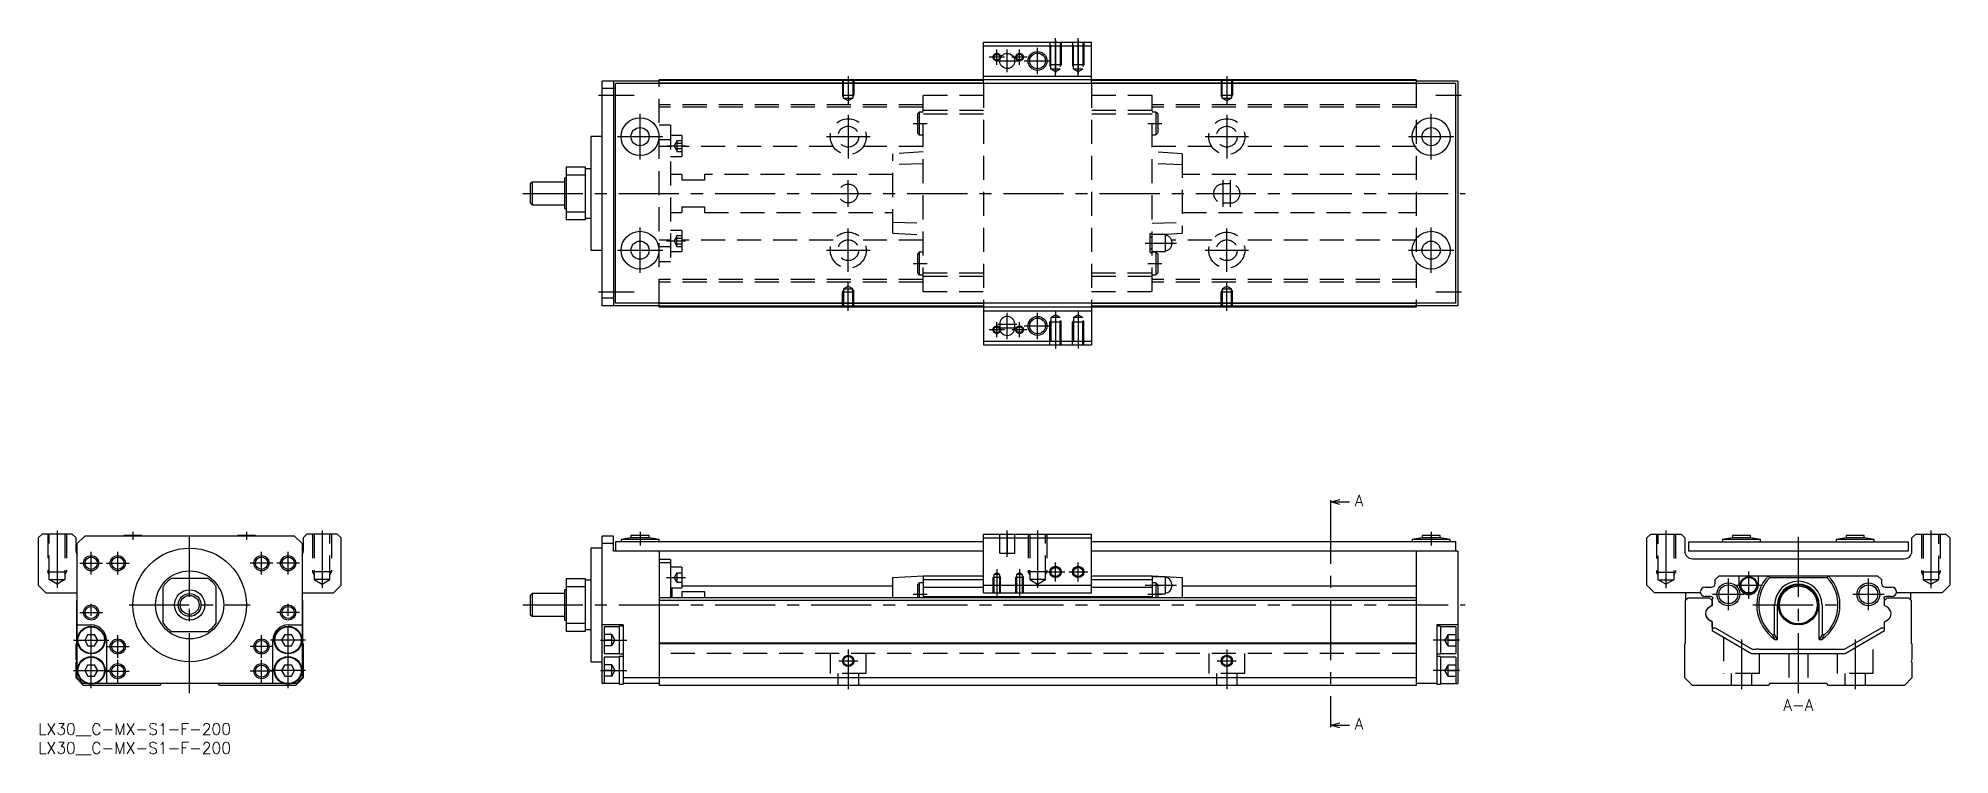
# Model space of a CAD drawing. Extents: x 0 to 505, y -8 to 181.
import ezdxf

# ---------------------------------------------------------------- set-up
doc = ezdxf.new("R2010")
doc.units = 0
doc.header["$LTSCALE"] = 0.5
doc.linetypes.add('CENTER', pattern=[50.8, 31.75, -6.35, 6.35, -6.35])
doc.linetypes.add('DASHED', pattern=[19.05, 12.7, -6.35])
for name, color, linetype in [('MSM_CENTER', 1, 'CENTER'), ('MSM_CONTINUOUS', 7, 'CONTINUOUS'), ('MSM_DASHED', 4, 'DASHED'), ('MSM_NARROW', 5, 'CONTINUOUS'), ('MSM_PART_NUMBER', 7, 'CONTINUOUS')]:
    doc.layers.add(name, color=color, linetype=linetype)
doc.styles.get("Standard").update_dxf_attribs({"font": 'txt.shx', "height": 3, "bigfont": 'bigfont.shx'})

# ---------------------------------------------------------------- blocks, each defined once
blk = doc.blocks.new('*U2')
at = {"layer": 'MSM_PART_NUMBER'}
blk.add_text('LX30__C-MX-S1-F-200', height=3, dxfattribs=at).set_placement((0, -3))
blk = doc.blocks.new('*U3')
at = {"layer": 'MSM_PART_NUMBER'}
blk.add_text('LX30__C-MX-S1-F-200', height=3, dxfattribs=at).set_placement((0, -8))

msp = doc.modelspace()

# ---------------------------------------------------------------- linework, layer by layer
at = {"layer": 'MSM_CENTER'}
for p, q in [((253.25, 174), (253.25, 178)), ((256, 172), (256, 178)), ((256, 172.9), (256, 177.1)), ((259.25, 174), (259.25, 178)), ((264, 171.5), (264, 178.5)), ((264, 172.37), (264, 177.62)), ((268.75, 171.09), (268.75, 181)), ((268.75, 180.4), (268.75, 171.69)), ((274.75, 171.09), (274.75, 181)), ((274.75, 180.4), (274.75, 171.69)), ((255.25, 176), (251.25, 176)), ((253, 175), (259, 175)), ((253.9, 175), (258.1, 175)), ((261.25, 176), (257.25, 176)), ((260.5, 175), (267.5, 175)), ((261.38, 175), (266.63, 175)), ((214, 171), (214, 163.49)), ((314, 171), (314, 163.49)), ((148, 166), (157.4, 166)), ((369.25, 166), (376, 166)), ((159, 149), (159, 161)), ((214, 160.75), (214, 149.25)), ((231.18, 158.5), (234.83, 158.5)), ((293.18, 158.5), (296.83, 158.5)), ((314, 160.75), (314, 149.25)), ((368, 149), (368, 161)), ((153, 155), (165, 155)), ((166, 152.55), (171, 152.55)), ((208.25, 155), (219.75, 155)), ((308.25, 155), (319.75, 155)), ((362, 155), (374, 155)), ((214, 136.5), (214, 143.5)), ((313, 136.5), (313, 143.5)), ((315, 136.5), (315, 143.5)), ((128, 140), (377, 140)), ((159, 119), (159, 131)), ((166, 127.44), (171, 127.44)), ((214, 119.25), (214, 130.75)), ((292.47, 126.9), (300.74, 126.9)), ((314, 119.25), (314, 130.75)), ((368, 119), (368, 131)), ((153, 125), (165, 125)), ((208.25, 125), (219.75, 125)), ((231.18, 121.5), (234.83, 121.5)), ((293.18, 121.5), (296.83, 121.5)), ((308.25, 125), (319.75, 125)), ((362, 125), (374, 125)), ((214, 109), (214, 116.51)), ((314, 109), (314, 116.51)), ((148, 114), (157.4, 114)), ((369.25, 114), (376, 114)), ((256, 101.5), (256, 108.5)), ((256, 102.4), (256, 107.6)), ((264, 101.5), (264, 108.5)), ((264, 102.37), (264, 107.62)), ((268.75, 108.91), (268.75, 99)), ((268.75, 108.31), (268.75, 99.6)), ((274.75, 108.91), (274.75, 99)), ((274.75, 108.31), (274.75, 99.6)), ((255.25, 104), (251.25, 104)), ((253.25, 102), (253.25, 106)), ((253.5, 105.5), (258.5, 105.5)), ((253.5, 104.5), (258.5, 104.5)), ((253.9, 105.5), (258.1, 105.5)), ((253.9, 104.5), (258.1, 104.5)), ((261.25, 104), (257.25, 104)), ((259.25, 102), (259.25, 106)), ((260.5, 105), (267.5, 105)), ((261.38, 105), (266.63, 105)), ((341.37, 58), (341.37, 0)), ((5, 51), (5, 35.81)), ((25, 50.6), (25, 48.5)), ((40, 8), (40, 51.5)), ((55, 50.6), (55, 48.5)), ((75, 51), (75, 35.81)), ((159, 50.6), (159, 47)), ((256, 44), (256, 51)), ((264, 51), (264, 35.81)), ((264, 50.66), (264, 36.15)), ((368, 50.6), (368, 47)), ((430, 50.93), (430, 35.74)), ((465, 8), (465, 51.5)), ((500, 50.93), (500, 35.74)), ((256, 50.25), (256, 44.75)), ((11, 42.3), (17, 42.3)), ((14, 39.3), (14, 45.3)), ((18, 42.3), (24, 42.3)), ((21, 39.3), (21, 45.3)), ((62, 42.3), (56, 42.3)), ((59, 39.3), (59, 45.3)), ((69, 42.3), (63, 42.3)), ((66, 39.3), (66, 45.3)), ((253.25, 40.76), (253.25, 33.5)), ((259.25, 40.76), (259.25, 33.5)), ((268.75, 37.5), (268.75, 42.5)), ((274.75, 37.5), (274.75, 42.5)), ((166, 38.55), (171, 38.55)), ((266.25, 40), (271.25, 40)), ((272.25, 40), (277.25, 40)), ((292.47, 36.5), (300.74, 36.5)), ((446.5, 29.95), (446.5, 38.25)), ((448.27, 36.5), (455.52, 36.5)), ((451.9, 32.88), (451.9, 40.12)), ((483.5, 29.95), (483.5, 38.25)), ((14, 9.35), (14, 32.3)), ((24, 31.3), (56, 31.3)), ((66, 9.35), (66, 32.3)), ((128, 31.3), (377, 31.3)), ((231.18, 34.1), (234.83, 34.1)), ((293.18, 34.1), (296.83, 34.1)), ((442.35, 34.1), (450.65, 34.1)), ((453, 31.3), (477, 31.3)), ((479.35, 34.1), (487.65, 34.1)), ((11, 29.3), (17, 29.3)), ((69, 29.3), (63, 29.3)), ((9.35, 22), (18.65, 22)), ((18, 20.3), (24, 20.3)), ((21, 17.3), (21, 23.3)), ((62, 20.3), (56, 20.3)), ((59, 17.3), (59, 23.3)), ((70.65, 22), (61.35, 22)), ((148.5, 22), (155.5, 22)), ((375.5, 22), (368.5, 22)), ((450, 22.18), (450, 9)), ((480, 22.18), (480, 9)), ((21, 10.8), (21, 16.8)), ((59, 10.8), (59, 16.8)), ((211.5, 16.5), (216.5, 16.5)), ((214, 19.5), (214, 9)), ((311.5, 16.5), (316.5, 16.5)), ((314, 19.5), (314, 9)), ((9.35, 14), (18.65, 14)), ((18, 13.8), (24, 13.8)), ((62, 13.8), (56, 13.8)), ((70.65, 14), (61.35, 14)), ((148.5, 14), (155.5, 14)), ((375.5, 14), (368.5, 14))]:
    msp.add_line(p, q, dxfattribs=at)
at = {"layer": 'MSM_CONTINUOUS'}
for p, q in [((249.75, 169), (249.75, 180)), ((249.75, 180), (278.25, 180)), ((249.75, 179), (278.25, 179)), ((278.25, 169), (278.25, 180)), ((164, 169.7), (149, 169.7)), ((149, 110.3), (149, 169.7)), ((152, 167.7), (149, 167.7)), ((152, 169.7), (152, 110.3)), ((152.5, 111), (152.5, 169)), ((374.5, 169), (152.5, 169)), ((364, 170), (164, 170)), ((164, 169), (164, 170)), ((249.75, 169.8), (164, 169.8)), ((249.75, 169.1), (164, 169.1)), ((249.75, 171), (278.25, 171)), ((364, 169.8), (278.25, 169.8)), ((364, 169.1), (278.25, 169.1)), ((364, 170), (364, 169)), ((375, 169.7), (364, 169.7)), ((374.5, 111), (374.5, 169)), ((375, 169.7), (375, 110.3)), ((146, 155), (146, 125)), ((149, 155), (146, 155)), ((139.5, 147), (144.5, 147)), ((139.5, 147), (139.5, 133)), ((144.5, 147), (144.5, 133)), ((146, 146.5), (144.5, 146.5)), ((130.5, 143), (130, 142.5)), ((130, 142.5), (130, 137.5)), ((130.5, 143), (130.5, 137)), ((139, 143), (130.5, 143)), ((139, 144), (139, 136)), ((139.5, 144), (139, 144)), ((144.5, 144.82), (139.5, 144.82)), ((130, 137.5), (130.5, 137)), ((130.5, 137), (139, 137)), ((139, 136), (139.5, 136)), ((139.5, 135.18), (144.5, 135.18)), ((144.5, 133), (139.5, 133)), ((144.5, 133.5), (146, 133.5)), ((146, 125), (149, 125)), ((152, 112.3), (149, 112.3)), ((164, 110.3), (149, 110.3)), ((374.5, 111), (152.5, 111)), ((164, 110), (164, 111)), ((249.75, 110.9), (164, 110.9)), ((249.75, 110.2), (164, 110.2)), ((364, 110), (164, 110)), ((249.75, 111), (249.75, 100)), ((249.75, 109), (278.25, 109)), ((278.25, 111), (278.25, 100)), ((364, 110.9), (278.25, 110.9)), ((364, 110.2), (278.25, 110.2)), ((364, 111), (364, 110)), ((375, 110.3), (364, 110.3)), ((254, 105.5), (254, 104.5)), ((258, 104.5), (258, 105.5)), ((249.75, 101), (278.25, 101)), ((249.75, 100), (278.25, 100)), ((341.37, 58.5), (343.87, 59.17)), ((341.37, 59), (341.37, 58)), ((343.87, 57.83), (341.37, 58.5)), ((341.37, 58.5), (346.38, 58.5)), ((1, 50), (0, 49)), ((0, 49), (0, 36.5)), ((9, 50), (1, 50)), ((10, 49), (9, 50)), ((10, 45.5), (10, 49)), ((12.3, 49.5), (10.3, 47.5)), ((10.3, 12), (10.3, 47.5)), ((67.7, 49.5), (12.3, 49.5)), ((22.6, 49.6), (22.6, 49.5)), ((27.4, 49.6), (22.6, 49.6)), ((27.4, 49.5), (27.4, 49.6)), ((52.6, 49.6), (52.6, 49.5)), ((57.4, 49.6), (52.6, 49.6)), ((57.4, 49.5), (57.4, 49.6)), ((69.7, 47.5), (67.7, 49.5)), ((69.7, 47.5), (69.7, 12)), ((71, 50), (70, 49)), ((70, 49), (70, 45.5)), ((79, 50), (71, 50)), ((80, 49), (79, 50)), ((80, 36.5), (80, 49)), ((149, 46.3), (146, 46.3)), ((146, 46.3), (146, 16.3)), ((149, 10.5), (149, 49.5)), ((152, 49.5), (149, 49.5)), ((152, 47.5), (149, 47.5)), ((152, 45.5), (152, 49.5)), ((249.75, 45.5), (152, 45.5)), ((152.5, 48), (152.5, 45.5)), ((249.75, 48), (152.5, 48)), ((156.6, 49), (154, 48.6)), ((154, 48.6), (154, 48)), ((164, 48.6), (154, 48.6)), ((156.6, 49.6), (156.6, 49)), ((161.4, 49.6), (156.6, 49.6)), ((161.4, 49), (156.6, 49)), ((161.4, 49), (161.4, 49.6)), ((164, 48.6), (161.4, 49)), ((164, 48), (164, 48.6)), ((164, 45.5), (164, 10)), ((249.75, 50), (278.25, 50)), ((249.75, 34.5), (249.75, 50)), ((249.75, 49), (278.25, 49)), ((278.25, 34.5), (278.25, 50)), ((374.5, 48), (278.25, 48)), ((375, 45.5), (278.25, 45.5)), ((365.6, 49), (363, 48.6)), ((363, 48.6), (363, 48)), ((373, 48.6), (363, 48.6)), ((364, 45.5), (364, 10)), ((365.6, 49.6), (365.6, 49)), ((370.4, 49.6), (365.6, 49.6)), ((370.4, 49), (365.6, 49)), ((370.4, 49), (370.4, 49.6)), ((373, 48.6), (370.4, 49)), ((373, 48), (373, 48.6)), ((374.5, 45.5), (374.5, 48)), ((375, 45.5), (375, 10.5)), ((425, 49), (426, 50)), ((425, 36.5), (425, 49)), ((426, 50), (434, 50)), ((434, 50), (435, 49)), ((435, 49), (435, 45.5)), ((436, 48), (494, 48)), ((436, 48), (436, 45.5)), ((494, 45.5), (436, 45.5)), ((447.6, 49), (445, 48.6)), ((445, 48.6), (445, 48)), ((455, 48.6), (445, 48.6)), ((452.4, 49.6), (447.6, 49.6)), ((447.6, 49.6), (447.6, 49)), ((452.4, 49), (447.6, 49)), ((452.4, 49), (452.4, 49.6)), ((455, 48.6), (452.4, 49)), ((455, 48), (455, 48.6)), ((477.6, 49), (475, 48.6)), ((485, 48.6), (475, 48.6)), ((475, 48.6), (475, 48)), ((482.4, 49.6), (477.6, 49.6)), ((477.6, 49.6), (477.6, 49)), ((482.4, 49), (477.6, 49)), ((482.4, 49), (482.4, 49.6)), ((485, 48.6), (482.4, 49)), ((485, 48), (485, 48.6)), ((494, 48), (494, 45.5)), ((495, 49), (496, 50)), ((495, 45.5), (495, 49)), ((496, 50), (504, 50)), ((504, 50), (505, 49)), ((505, 49), (505, 36.5)), ((167, 43.3), (164, 43.3)), ((167, 42.45), (164, 42.45)), ((167, 43.3), (167, 33.2)), ((170, 41.3), (167, 41.3)), ((170, 41.3), (170, 35.8)), ((437, 43.5), (493, 43.5)), ((0, 36.5), (2, 34.5)), ((33, 26.48), (33, 36.12)), ((44.82, 38.3), (35.18, 38.3)), ((47, 26.48), (47, 36.12)), ((78, 34.5), (80, 36.5)), ((139.5, 38.3), (144.5, 38.3)), ((139.5, 38.3), (139.5, 24.3)), ((144.5, 36.12), (139.5, 36.12)), ((144.5, 38.3), (144.5, 24.3)), ((146, 37.8), (144.5, 37.8)), ((167, 35.8), (170, 35.8)), ((167.5, 33.2), (167.5, 35.8)), ((170, 36.3), (225.75, 36.3)), ((225.75, 38.5), (233.75, 39)), ((225.75, 33.2), (225.75, 38.5)), ((232.75, 37.1), (232.25, 36.6)), ((232.25, 36.6), (232.25, 33.2)), ((233.75, 37.1), (232.75, 37.1)), ((232.75, 37.1), (232.75, 33.2)), ((233.75, 39), (249.75, 39)), ((233.75, 39), (233.75, 33.2)), ((233.75, 38), (249.75, 38)), ((233.75, 36), (249.75, 36)), ((249.75, 36.5), (278.25, 36.5)), ((278.25, 39), (294.25, 39)), ((278.25, 38), (294.25, 38)), ((278.25, 36), (294.25, 36)), ((294.25, 39), (302.25, 38.5)), ((294.25, 39), (294.25, 33.2)), ((297.7, 38.75), (294.25, 38.75)), ((295.25, 37.1), (294.25, 37.1)), ((295.75, 36.6), (295.25, 37.1)), ((295.25, 37.1), (295.25, 33.2)), ((295.75, 36.6), (295.75, 33.2)), ((297.7, 38.75), (297.7, 34.25)), ((299.45, 36.8), (299.45, 36.2)), ((302.25, 38.5), (302.25, 33.2)), ((302.25, 36.3), (364, 36.3)), ((427, 34.5), (425, 36.5)), ((440.35, 36), (442.05, 36)), ((443.05, 38), (444.05, 39)), ((443.05, 37), (443.05, 38)), ((444.05, 39), (485.95, 39)), ((449.4, 36.5), (449.4, 39)), ((454.4, 39), (454.4, 36.5)), ((457.14, 39), (457.4, 38.5)), ((457.4, 38.5), (472.6, 38.5)), ((472.6, 38.5), (472.86, 39)), ((485.95, 39), (486.95, 38)), ((486.95, 38), (486.95, 37)), ((487.95, 36), (489.65, 36)), ((505, 36.5), (503, 34.5)), ((2, 34.5), (10.3, 34.5)), ((10.2, 32.5), (10.3, 32.6)), ((10.2, 21.2), (10.2, 32.5)), ((69.7, 34.5), (78, 34.5)), ((69.7, 32.6), (69.8, 32.5)), ((69.8, 32.5), (69.8, 21.2)), ((130.5, 34.3), (130, 33.8)), ((130, 33.8), (130, 28.8)), ((139, 34.3), (130.5, 34.3)), ((130.5, 34.3), (130.5, 28.3)), ((139.5, 35.3), (139, 35.3)), ((139, 35.3), (139, 27.3)), ((364, 33.2), (164, 33.2)), ((364, 32.5), (164, 32.5)), ((170, 34.87), (176, 34.87)), ((170, 34.87), (170, 33.2)), ((176, 34.87), (176, 33.2)), ((233.75, 33.5), (294.25, 33.5)), ((249.75, 34.5), (278.25, 34.5)), ((295.75, 34.25), (297.7, 34.25)), ((439.13, 34.5), (427, 34.5)), ((435.2, 32.5), (435.9, 33.2)), ((435.2, 21.2), (435.2, 32.5)), ((435.3, 32.6), (435.3, 34.5)), ((435.9, 33.2), (441.55, 33.2)), ((441.75, 33.5), (440.35, 33.5)), ((442.25, 31.15), (441.5, 30.72)), ((441.55, 33.2), (442.25, 32.5)), ((441.55, 33.2), (442.25, 32.5)), ((441.6, 30.78), (442.25, 31.15)), ((442.2, 32.55), (442.2, 32.7)), ((442.25, 32.5), (442.2, 32.55)), ((442.25, 31.15), (442.25, 32.5)), ((442.25, 32.5), (442.25, 31.15)), ((458.74, 23.45), (458.74, 31.3)), ((459.5, 22.2), (459.5, 31.3)), ((470.5, 22.2), (470.5, 31.3)), ((471.26, 31.3), (471.26, 23.45)), ((487.75, 32.5), (488.45, 33.2)), ((487.75, 32.5), (488.45, 33.2)), ((487.75, 31.15), (487.75, 32.5)), ((488.4, 30.78), (487.75, 31.15)), ((487.8, 32.7), (487.8, 32.55)), ((489.65, 33.5), (488.25, 33.5)), ((488.4, 30.78), (488.49, 30.73)), ((488.45, 33.2), (494.1, 33.2)), ((503, 34.5), (490.87, 34.5)), ((494.1, 33.2), (494.8, 32.5)), ((494.7, 32.6), (494.7, 34.5)), ((494.8, 32.5), (494.8, 21.2)), ((10.3, 26), (14, 26)), ((66, 26), (69.7, 26)), ((130, 28.8), (130.5, 28.3)), ((130.5, 28.3), (139, 28.3)), ((139, 27.3), (139.5, 27.3)), ((139.5, 26.48), (144.5, 26.48)), ((154.5, 26), (149, 26)), ((153.5, 25.5), (149.5, 25.5)), ((149.5, 25.5), (149.5, 18.5)), ((154.5, 25.65), (153.5, 25.65)), ((153.5, 25.65), (153.5, 18.35)), ((154.5, 26), (154.5, 10.35)), ((375, 26), (369.5, 26)), ((369.5, 26), (369.5, 10.35)), ((370.5, 25.65), (369.5, 25.65)), ((370.5, 25.65), (370.5, 18.35)), ((374.5, 25.5), (370.5, 25.5)), ((374.5, 25.5), (374.5, 18.5)), ((442.25, 26.85), (441.5, 27.28)), ((441.6, 27.22), (442.25, 26.85)), ((442.25, 25.45), (442.25, 26.85)), ((442.25, 26.85), (442.25, 24.5)), ((487.75, 26.85), (488.5, 27.28)), ((487.75, 24.5), (487.75, 26.85)), ((10, 21), (10.2, 21.2)), ((10, 16.9), (10, 21)), ((13.13, 23.5), (12.27, 22)), ((12.27, 22), (13.13, 20.5)), ((13.13, 23.5), (14.87, 23.5)), ((13.13, 20.5), (14.87, 20.5)), ((15.73, 22), (14.87, 23.5)), ((14.87, 20.5), (15.73, 22)), ((18, 22), (18, 10.5)), ((35.18, 24.3), (44.82, 24.3)), ((62, 10.5), (62, 22)), ((65.13, 23.5), (64.27, 22)), ((64.27, 22), (65.13, 20.5)), ((65.13, 23.5), (66.87, 23.5)), ((65.13, 20.5), (66.87, 20.5)), ((67.73, 22), (66.87, 23.5)), ((66.87, 20.5), (67.73, 22)), ((69.8, 21.2), (70, 21)), ((70, 21), (70, 12)), ((144.5, 24.3), (139.5, 24.3)), ((144.5, 24.8), (146, 24.8)), ((364, 21.2), (164, 21.2)), ((364, 21), (164, 21)), ((435, 21), (435.2, 21.2)), ((435, 12), (435, 21)), ((442.25, 24.5), (452.64, 18.5)), ((443.1, 25.16), (442.7, 25.16)), ((452.91, 19.5), (443.1, 25.16)), ((458.07, 23.45), (458.74, 23.45)), ((459.5, 22.2), (458.74, 23.45)), ((458.82, 22.2), (459.5, 22.2)), ((471.26, 23.45), (470.5, 22.2)), ((470.5, 22.2), (471.18, 22.2)), ((471.26, 23.45), (471.93, 23.45)), ((486.9, 25.16), (477.09, 19.5)), ((477.36, 18.5), (487.75, 24.5)), ((487.3, 25.16), (486.9, 25.16)), ((494.8, 21.2), (495, 21)), ((495, 21), (495, 16.9)), ((10, 12), (10, 16.1)), ((13.13, 15.5), (12.27, 14)), ((13.13, 15.5), (14.87, 15.5)), ((15.73, 14), (14.87, 15.5)), ((65.13, 15.5), (64.27, 14)), ((65.13, 15.5), (66.87, 15.5)), ((67.73, 14), (66.87, 15.5)), ((146, 16.3), (149, 16.3)), ((149.5, 18.5), (153.5, 18.5)), ((153.5, 17.5), (149.5, 17.5)), ((149.5, 17.5), (149.5, 10.5)), ((153.5, 18.35), (154.5, 18.35)), ((154.5, 17.65), (153.5, 17.65)), ((153.5, 17.65), (153.5, 10.35)), ((369.5, 18.35), (370.5, 18.35)), ((370.5, 17.65), (369.5, 17.65)), ((370.5, 18.5), (374.5, 18.5)), ((370.5, 17.65), (370.5, 10.35)), ((374.5, 17.5), (370.5, 17.5)), ((374.5, 17.5), (374.5, 10.5)), ((452.64, 18.5), (477.36, 18.5)), ((453.85, 19.5), (452.91, 19.5)), ((477.09, 19.5), (454.65, 19.5)), ((495, 16.1), (495, 12)), ((12, 10), (10, 12)), ((11.8, 10.5), (10.3, 12)), ((12.96, 10.5), (11.8, 10.5)), ((12.27, 14), (13.13, 12.5)), ((13.13, 12.5), (14.87, 12.5)), ((14.87, 12.5), (15.73, 14)), ((64.96, 10.5), (15.04, 10.5)), ((32.5, 10.5), (32, 10)), ((48, 10), (47.5, 10.5)), ((64.27, 14), (65.13, 12.5)), ((65.13, 12.5), (66.87, 12.5)), ((66.87, 12.5), (67.73, 14)), ((68.2, 10.5), (67.04, 10.5)), ((70, 12), (68, 10)), ((69.7, 12), (68.2, 10.5)), ((153.5, 10.5), (149, 10.5)), ((153.5, 10.35), (154.5, 10.35)), ((364, 12), (154.5, 12)), ((164, 10.5), (154.5, 10.5)), ((369.5, 10.5), (364, 10.5)), ((369.5, 10.35), (370.5, 10.35)), ((370.5, 10.5), (375, 10.5)), ((437, 10), (435, 12)), ((457.5, 10.5), (457, 10)), ((472.5, 10.5), (457.5, 10.5)), ((473, 10), (472.5, 10.5)), ((495, 12), (493, 10)), ((32, 10), (12, 10)), ((68, 10), (48, 10)), ((364, 10), (164, 10)), ((457, 10), (437, 10)), ((493, 10), (473, 10)), ((341.37, -0.5), (343.87, 0.17)), ((341.37, 0), (341.37, -1)), ((343.87, -1.17), (341.37, -0.5)), ((341.37, -0.5), (346.38, -0.5))]:
    msp.add_line(p, q, dxfattribs=at)
for centre, radius in [((256, 175), 2), ((264, 175), 2.07), ((159, 155), 5), ((159, 155), 2.4), ((368, 155), 5), ((368, 155), 2.4), ((159, 125), 5), ((159, 125), 2.4), ((368, 125), 5), ((368, 125), 2.4), ((264, 105), 2.07), ((40, 31.3), 15), ((14, 42.3), 1.62), ((21, 42.3), 1.62), ((59, 42.3), 1.62), ((66, 42.3), 1.62), ((268.75, 40), 1.23), ((274.75, 40), 1.23), ((40, 31.3), 9), ((446.5, 34.1), 3), ((446.5, 34.1), 2.5), ((451.9, 36.5), 2.25), ((451.9, 36.5), 2.05), ((465, 31.3), 5.3), ((465, 31.3), 5), ((483.5, 34.1), 3), ((483.5, 34.1), 2.5), ((14, 29.3), 1.62), ((40, 31.3), 4), ((40, 31.3), 3), ((40, 31.3), 2.5), ((66, 29.3), 1.62), ((14, 22), 3.65), ((14, 22), 3.5), ((66, 22), 3.65), ((66, 22), 3.5), ((21, 20.3), 1.62), ((59, 20.3), 1.62), ((14, 14), 3.65), ((14, 14), 3.5), ((21, 13.8), 1.62), ((59, 13.8), 1.62), ((66, 14), 3.65), ((66, 14), 3.5), ((214, 16.5), 1.23), ((314, 16.5), 1.23)]:
    msp.add_circle(centre, radius, dxfattribs=at)
for centre, radius, start, end in [((256, 105.5), 2, 0, 180), ((256, 104.5), 2, 180, 0), ((12, 45.5), 2, 180, 211.7883), ((68, 45.5), 2, 328.2117, 0), ((437, 45.5), 2, 180, 270), ((493, 45.5), 2, 270, 0), ((40, 31.3), 8.5, 124.5603, 145.4397), ((40, 31.3), 8.5, 34.5603, 55.4397), ((297.7, 36.8), 1.75, 0, 90), ((297.7, 36.2), 1.75, 270, 0), ((440.35, 34.75), 1.25, 90, 270), ((442.05, 37), 1, 270, 0), ((451.9, 36.5), 2.5, 180, 0), ((465, 31.3), 11, 135.573, 235.8196), ((465, 31.3), 10.47, 136.5713, 228.5552), ((465, 31.3), 6.26, 0, 180), ((465, 31.3), 5.5, 0, 180), ((465, 31.3), 11, 304.1804, 44.427), ((465, 31.3), 10.47, 311.4448, 43.4287), ((487.95, 37), 1, 180, 270), ((489.65, 34.75), 1.25, 270, 90), ((442.65, 28.85), 2.2, 121.4553, 176.019), ((442.65, 28.85), 2.2, 121.3887, 134.5331), ((441.75, 32.5), 1, 41.234, 90), ((442.7, 32.7), 0.5, 113.3254, 180), ((488.25, 32.5), 1, 90, 138.766), ((487.3, 32.7), 0.5, 0, 66.6746), ((487.35, 28.85), 2.2, 3.981, 61.4552), ((14, 22), 4, 0, 90), ((40, 31.3), 8.5, 214.5603, 235.4397), ((40, 31.3), 8.5, 304.5603, 325.4397), ((66, 22), 4, 90, 180), ((442.65, 29.15), 2.2, 183.981, 238.5447), ((442.65, 29.15), 2.2, 183.981, 241.4552), ((442.7, 25.66), 0.5, 205.8419, 270), ((487.3, 25.66), 0.5, 270, 334.1581), ((487.35, 29.15), 2.2, 301.4553, 356.019), ((466, 27.35), 8.83, 206.1475, 215.6253), ((464, 27.35), 8.84, 324.3755, 333.8517), ((9.7, 16.5), 0.5, 306.8699, 53.1301), ((454.25, 19.2), 0.5, 36.8699, 143.1301), ((495.3, 16.5), 0.5, 126.8699, 233.1301), ((12.3, 12.5), 2, 216.8699, 233.1301), ((67.7, 12.5), 2, 306.8699, 323.1301)]:
    msp.add_arc(centre, radius, start, end, dxfattribs=at)
at = {"layer": 'MSM_DASHED'}
for p, q in [((267.25, 180), (267.25, 174)), ((267.52, 172.8), (267.52, 180)), ((269.98, 180), (269.98, 172.8)), ((270.25, 180), (270.25, 174)), ((273.25, 180), (273.25, 174)), ((273.52, 172.8), (273.52, 180)), ((275.98, 180), (275.98, 172.8)), ((276.25, 180), (276.25, 174)), ((270.25, 174), (267.25, 174)), ((267.52, 173.53), (267.25, 174)), ((269.98, 172.8), (267.52, 172.8)), ((268.75, 172.09), (267.52, 172.8)), ((269.98, 172.8), (268.75, 172.09)), ((269.98, 173.53), (270.25, 174)), ((276.25, 174), (273.25, 174)), ((273.52, 173.53), (273.25, 174)), ((275.98, 172.8), (273.52, 172.8)), ((274.75, 172.09), (273.52, 172.8)), ((275.98, 172.8), (274.75, 172.09)), ((275.98, 173.53), (276.25, 174)), ((164, 111), (164, 169)), ((212.5, 170), (212.5, 166)), ((212.77, 165.2), (212.77, 170)), ((215.23, 170), (215.23, 165.2)), ((215.5, 170), (215.5, 166)), ((249.75, 169), (249.75, 111)), ((278.25, 169), (278.25, 111)), ((312.5, 170), (312.5, 166)), ((312.77, 165.2), (312.77, 170)), ((315.23, 170), (315.23, 165.2)), ((315.5, 170), (315.5, 166)), ((364, 169), (364, 111)), ((233.75, 163.45), (164, 163.45)), ((233.75, 162.75), (164, 162.75)), ((212.77, 165.53), (212.5, 166)), ((212.5, 166), (215.5, 166)), ((212.77, 165.2), (215.23, 165.2)), ((214, 164.49), (212.77, 165.2)), ((215.23, 165.2), (214, 164.49)), ((215.23, 165.53), (215.5, 166)), ((249.75, 165.9), (233.75, 165.9)), ((233.75, 114.1), (233.75, 165.9)), ((249.75, 161.95), (233.75, 161.95)), ((294.25, 165.9), (278.25, 165.9)), ((294.25, 161.95), (278.25, 161.95)), ((294.25, 114.1), (294.25, 165.9)), ((364, 163.45), (294.25, 163.45)), ((364, 162.75), (294.25, 162.75)), ((312.77, 165.53), (312.5, 166)), ((312.5, 166), (315.5, 166)), ((312.77, 165.2), (315.23, 165.2)), ((314, 164.49), (312.77, 165.2)), ((315.23, 165.2), (314, 164.49)), ((315.23, 165.53), (315.5, 166)), ((167, 158), (164, 158)), ((167, 158), (167, 122)), ((232.75, 161.5), (232.25, 161)), ((232.25, 161), (232.25, 156)), ((233.75, 161.5), (232.75, 161.5)), ((232.75, 161.5), (232.75, 155.5)), ((249.75, 160.95), (233.75, 160.95)), ((294.25, 160.95), (278.25, 160.95)), ((295.25, 161.5), (294.25, 161.5)), ((295.75, 161), (295.25, 161.5)), ((295.25, 161.5), (295.25, 155.5)), ((295.75, 161), (295.75, 156)), ((167, 154.13), (164, 154.13)), ((167, 152.38), (164, 152.38)), ((170, 155.3), (167, 155.3)), ((168.7, 153.8), (167.98, 152.55)), ((168.7, 151.3), (167.98, 152.55)), ((168.7, 154), (170, 154)), ((168.7, 154), (168.7, 151.11)), ((168.7, 153.28), (170, 153.28)), ((168.7, 151.83), (170, 151.83)), ((170, 155.3), (170, 149.8)), ((210.05, 152.36), (170, 152.36)), ((233.75, 152.36), (217.95, 152.36)), ((232.25, 156), (232.75, 155.5)), ((232.75, 155.5), (233.75, 155.5)), ((294.25, 155.5), (295.25, 155.5)), ((310.05, 152.36), (294.25, 152.36)), ((295.25, 155.5), (295.75, 156)), ((364, 152.36), (317.95, 152.36)), ((167, 149.8), (170, 149.8)), ((168.7, 151.11), (170, 151.11)), ((233.75, 151), (225.75, 150.47)), ((225.75, 129.53), (225.75, 150.47)), ((233.75, 147.86), (225.75, 147.6)), ((302.25, 150.47), (294.25, 151)), ((302.25, 147.6), (294.25, 147.86)), ((302.25, 150.47), (302.25, 129.53)), ((170, 145), (167, 145)), ((170, 145), (170, 143.5)), ((176, 143.5), (170, 143.5)), ((176, 145), (176, 143.5)), ((225.75, 145), (176, 145)), ((364, 145), (302.25, 145)), ((315, 142.5), (313, 142.5)), ((170, 136.5), (176, 136.5)), ((170, 136.5), (170, 135)), ((176, 136.5), (176, 135)), ((313, 137.5), (315, 137.5)), ((167, 135), (170, 135)), ((176, 135), (225.75, 135)), ((225.75, 132.4), (233.75, 132.14)), ((294.25, 132.14), (302.25, 132.4)), ((302.25, 135), (364, 135)), ((167, 127.62), (164, 127.62)), ((170, 130.19), (167, 130.19)), ((168.7, 128.69), (167.98, 127.44)), ((168.7, 126.19), (167.98, 127.44)), ((168.7, 128.89), (170, 128.89)), ((168.7, 126), (168.7, 128.89)), ((168.7, 128.17), (170, 128.17)), ((168.7, 126.72), (170, 126.72)), ((170, 130.19), (170, 124.69)), ((210.05, 127.64), (170, 127.64)), ((233.75, 127.64), (217.95, 127.64)), ((225.75, 129.53), (233.75, 129)), ((293.75, 129.4), (294.25, 129.4)), ((293.75, 124.4), (293.75, 129.4)), ((294.25, 128.4), (293.75, 128.4)), ((297.7, 129.15), (294.25, 129.15)), ((296.51, 129.15), (302.25, 129.53)), ((297.7, 129.15), (297.7, 124.65)), ((310.05, 127.64), (299.39, 127.64)), ((299.45, 127.2), (299.45, 126.6)), ((364, 127.64), (317.95, 127.64)), ((167, 125.87), (164, 125.87)), ((164, 122), (167, 122)), ((167, 124.69), (170, 124.69)), ((168.7, 126), (170, 126)), ((232.75, 124.5), (232.25, 124)), ((232.25, 124), (232.25, 119)), ((232.75, 124.5), (232.75, 118.5)), ((233.75, 124.5), (232.75, 124.5)), ((293.75, 125.4), (294.25, 125.4)), ((293.75, 124.4), (294.25, 124.4)), ((294.25, 124.65), (297.7, 124.65)), ((295.25, 124.5), (294.25, 124.5)), ((295.25, 124.5), (295.25, 118.5)), ((295.75, 124), (295.25, 124.5)), ((295.75, 124), (295.75, 119)), ((233.75, 117.25), (164, 117.25)), ((233.75, 116.55), (164, 116.55)), ((232.25, 119), (232.75, 118.5)), ((232.75, 118.5), (233.75, 118.5)), ((233.75, 119.05), (249.75, 119.05)), ((249.75, 118.05), (233.75, 118.05)), ((278.25, 119.05), (294.25, 119.05)), ((294.25, 118.05), (278.25, 118.05)), ((294.25, 118.5), (295.25, 118.5)), ((364, 117.25), (294.25, 117.25)), ((364, 116.55), (294.25, 116.55)), ((295.25, 118.5), (295.75, 119)), ((212.77, 114.47), (212.5, 114)), ((212.5, 110), (212.5, 114)), ((212.5, 114), (215.5, 114)), ((214, 115.51), (212.77, 114.8)), ((212.77, 114.8), (212.77, 110)), ((212.77, 114.8), (215.23, 114.8)), ((215.23, 114.8), (214, 115.51)), ((215.23, 110), (215.23, 114.8)), ((215.23, 114.47), (215.5, 114)), ((215.5, 110), (215.5, 114)), ((233.75, 114.1), (249.75, 114.1)), ((278.25, 114.1), (294.25, 114.1)), ((312.77, 114.47), (312.5, 114)), ((312.5, 110), (312.5, 114)), ((312.5, 114), (315.5, 114)), ((314, 115.51), (312.77, 114.8)), ((312.77, 114.8), (312.77, 110)), ((312.77, 114.8), (315.23, 114.8)), ((315.23, 114.8), (314, 115.51)), ((315.23, 110), (315.23, 114.8)), ((315.23, 114.47), (315.5, 114)), ((315.5, 110), (315.5, 114)), ((267.52, 106.47), (267.25, 106)), ((268.75, 107.91), (267.52, 107.2)), ((269.98, 107.2), (267.52, 107.2)), ((267.52, 107.2), (267.52, 100)), ((269.98, 107.2), (268.75, 107.91)), ((269.98, 100), (269.98, 107.2)), ((269.98, 106.47), (270.25, 106)), ((273.52, 106.47), (273.25, 106)), ((274.75, 107.91), (273.52, 107.2)), ((275.98, 107.2), (273.52, 107.2)), ((273.52, 107.2), (273.52, 100)), ((275.98, 107.2), (274.75, 107.91)), ((275.98, 100), (275.98, 107.2)), ((275.98, 106.47), (276.25, 106)), ((270.25, 106), (267.25, 106)), ((267.25, 100), (267.25, 106)), ((270.25, 100), (270.25, 106)), ((276.25, 106), (273.25, 106)), ((273.25, 100), (273.25, 106)), ((276.25, 100), (276.25, 106)), ((2.5, 50), (2.5, 40)), ((2.93, 38), (2.93, 50)), ((7.07, 50), (7.07, 38)), ((7.5, 50), (7.5, 40)), ((72.5, 50), (72.5, 40)), ((72.93, 50), (72.93, 38)), ((77.07, 38), (77.07, 50)), ((77.5, 50), (77.5, 40)), ((254, 45), (254, 50)), ((258, 45), (258, 50)), ((261.5, 50), (261.5, 40)), ((261.93, 50), (261.93, 38)), ((266.07, 38), (266.07, 50)), ((266.5, 50), (266.5, 40)), ((427.5, 49.93), (427.5, 39.93)), ((427.93, 37.93), (427.93, 49.93)), ((432.07, 49.93), (432.07, 37.93)), ((432.5, 49.93), (432.5, 39.93)), ((497.5, 49.93), (497.5, 39.93)), ((497.93, 49.93), (497.93, 37.93)), ((502.07, 37.93), (502.07, 49.93)), ((502.5, 49.93), (502.5, 39.93)), ((254, 45), (258, 45)), ((2.5, 40), (7.5, 40)), ((2.93, 39.25), (2.5, 40)), ((5, 36.81), (2.93, 38)), ((2.93, 38), (7.07, 38)), ((7.07, 38), (5, 36.81)), ((7.07, 39.25), (7.5, 40)), ((77.5, 40), (72.5, 40)), ((72.93, 39.25), (72.5, 40)), ((72.93, 38), (75, 36.81)), ((77.07, 38), (72.93, 38)), ((75, 36.81), (77.07, 38)), ((77.07, 39.25), (77.5, 40)), ((168.7, 39.8), (167.98, 38.55)), ((168.7, 37.3), (167.98, 38.55)), ((168.7, 39.8), (170, 39.8)), ((168.7, 39.8), (168.7, 37.3)), ((168.7, 38.55), (170, 38.55)), ((168.7, 37.3), (170, 37.3)), ((252.47, 38.87), (252.25, 38.5)), ((254.25, 38.5), (252.25, 38.5)), ((252.25, 34.5), (252.25, 38.5)), ((253.25, 39.76), (252.47, 39.31)), ((254.03, 39.31), (252.47, 39.31)), ((252.47, 39.31), (252.47, 34.5)), ((254.03, 39.31), (253.25, 39.76)), ((254.03, 34.5), (254.03, 39.31)), ((254.03, 38.87), (254.25, 38.5)), ((254.25, 34.5), (254.25, 38.5)), ((258.47, 38.87), (258.25, 38.5)), ((260.25, 38.5), (258.25, 38.5)), ((258.25, 34.5), (258.25, 38.5)), ((259.25, 39.76), (258.47, 39.31)), ((260.03, 39.31), (258.47, 39.31)), ((258.47, 39.31), (258.47, 34.5)), ((260.03, 39.31), (259.25, 39.76)), ((260.03, 34.5), (260.03, 39.31)), ((260.03, 38.87), (260.25, 38.5)), ((260.25, 34.5), (260.25, 38.5)), ((266.5, 40), (261.5, 40)), ((261.93, 39.25), (261.5, 40)), ((266.07, 38), (261.93, 38)), ((261.93, 38), (264, 36.81)), ((264, 36.81), (266.07, 38)), ((266.07, 39.25), (266.5, 40)), ((427.5, 39.93), (432.5, 39.93)), ((427.93, 39.18), (427.5, 39.93)), ((430, 36.74), (427.93, 37.93)), ((427.93, 37.93), (432.07, 37.93)), ((432.07, 37.93), (430, 36.74)), ((432.07, 39.18), (432.5, 39.93)), ((502.5, 39.93), (497.5, 39.93)), ((497.93, 39.18), (497.5, 39.93)), ((497.93, 37.93), (500, 36.74)), ((502.07, 37.93), (497.93, 37.93)), ((500, 36.74), (502.07, 37.93)), ((502.07, 39.18), (502.5, 39.93)), ((151.5, 23.5), (149.5, 23.5)), ((151.5, 22), (149.5, 22)), ((151.5, 20.5), (149.5, 20.5)), ((151.5, 20.5), (151.5, 23.5)), ((151.5, 23.5), (152.37, 22)), ((151.5, 20.5), (152.37, 22)), ((372.5, 23.5), (371.63, 22)), ((372.5, 20.5), (371.63, 22)), ((372.5, 20.5), (372.5, 23.5)), ((372.5, 23.5), (374.5, 23.5)), ((372.5, 22), (374.5, 22)), ((372.5, 20.5), (374.5, 20.5)), ((445.25, 22.77), (445.25, 13.2)), ((484.75, 13.2), (484.75, 22.77)), ((151.5, 15.5), (149.5, 15.5)), ((151.5, 12.5), (151.5, 15.5)), ((151.5, 15.5), (152.37, 14)), ((364, 18.5), (164, 18.5)), ((209.25, 18.5), (209.25, 13.2)), ((218.75, 13.2), (218.75, 18.5)), ((309.25, 18.5), (309.25, 13.2)), ((318.75, 13.2), (318.75, 18.5)), ((372.5, 15.5), (371.63, 14)), ((372.5, 12.5), (372.5, 15.5)), ((372.5, 15.5), (374.5, 15.5)), ((454.75, 13.2), (454.75, 18.5)), ((462.5, 18.5), (462.5, 10.5)), ((467.5, 18.5), (467.5, 10.5)), ((475.25, 18.5), (475.25, 13.2)), ((151.5, 14), (149.5, 14)), ((151.5, 12.5), (149.5, 12.5)), ((151.5, 12.5), (152.37, 14)), ((218.75, 13.2), (209.25, 13.2)), ((211.25, 13.2), (211.25, 10)), ((216.75, 10), (216.75, 13.2)), ((318.75, 13.2), (309.25, 13.2)), ((311.25, 13.2), (311.25, 10)), ((316.75, 10), (316.75, 13.2)), ((372.5, 12.5), (371.63, 14)), ((372.5, 14), (374.5, 14)), ((372.5, 12.5), (374.5, 12.5)), ((454.75, 13.2), (445.25, 13.2)), ((447.25, 13.2), (447.25, 10)), ((452.75, 10), (452.75, 13.2)), ((484.75, 13.2), (475.25, 13.2)), ((477.25, 13.2), (477.25, 10)), ((482.75, 10), (482.75, 13.2))]:
    msp.add_line(p, q, dxfattribs=at)
for centre, radius in [((253.25, 176), 1), ((253.25, 176), 0.784), ((259.25, 176), 1), ((259.25, 176), 0.784), ((214, 155), 4.75), ((214, 155), 2.75), ((314, 155), 4.75), ((314, 155), 2.75), ((214, 140), 2.5), ((214, 125), 4.75), ((214, 125), 2.75), ((314, 125), 4.75), ((314, 125), 2.75), ((253.25, 104), 1), ((253.25, 104), 0.784), ((259.25, 104), 1), ((259.25, 104), 0.784)]:
    msp.add_circle(centre, radius, dxfattribs=at)
for centre, radius, start, end in [((313, 140), 2.5, 90, 270), ((315, 140), 2.5, 270, 90), ((297.7, 127.2), 1.75, 0, 90), ((297.7, 126.6), 1.75, 270, 0)]:
    msp.add_arc(centre, radius, start, end, dxfattribs=at)
at = {"layer": 'MSM_NARROW'}
for centre, radius in [((264, 175), 2.5), ((264, 105), 2.5), ((14, 42.3), 2), ((21, 42.3), 2), ((59, 42.3), 2), ((66, 42.3), 2), ((268.75, 40), 1.5), ((274.75, 40), 1.5), ((14, 29.3), 2), ((66, 29.3), 2), ((21, 20.3), 2), ((59, 20.3), 2), ((21, 13.8), 2), ((59, 13.8), 2), ((214, 16.5), 1.5), ((314, 16.5), 1.5)]:
    msp.add_circle(centre, radius, dxfattribs=at)

# ---------------------------------------------------------------- block references
at = {"layer": 'MSM_CONTINUOUS'}
for name in ['*U2', '*U3']:
    msp.add_blockref(name, (0, 0), dxfattribs=at)

# ---------------------------------------------------------------- texts
at = {"layer": 'MSM_PART_NUMBER'}
for s, p in [('A', (347.79, 57.37)), ('A-A', (461.01, 3.36)), ('A', (347.79, -1.63))]:
    msp.add_text(s, height=3, dxfattribs=at).set_placement(p)

doc.saveas('drawing.dxf')
